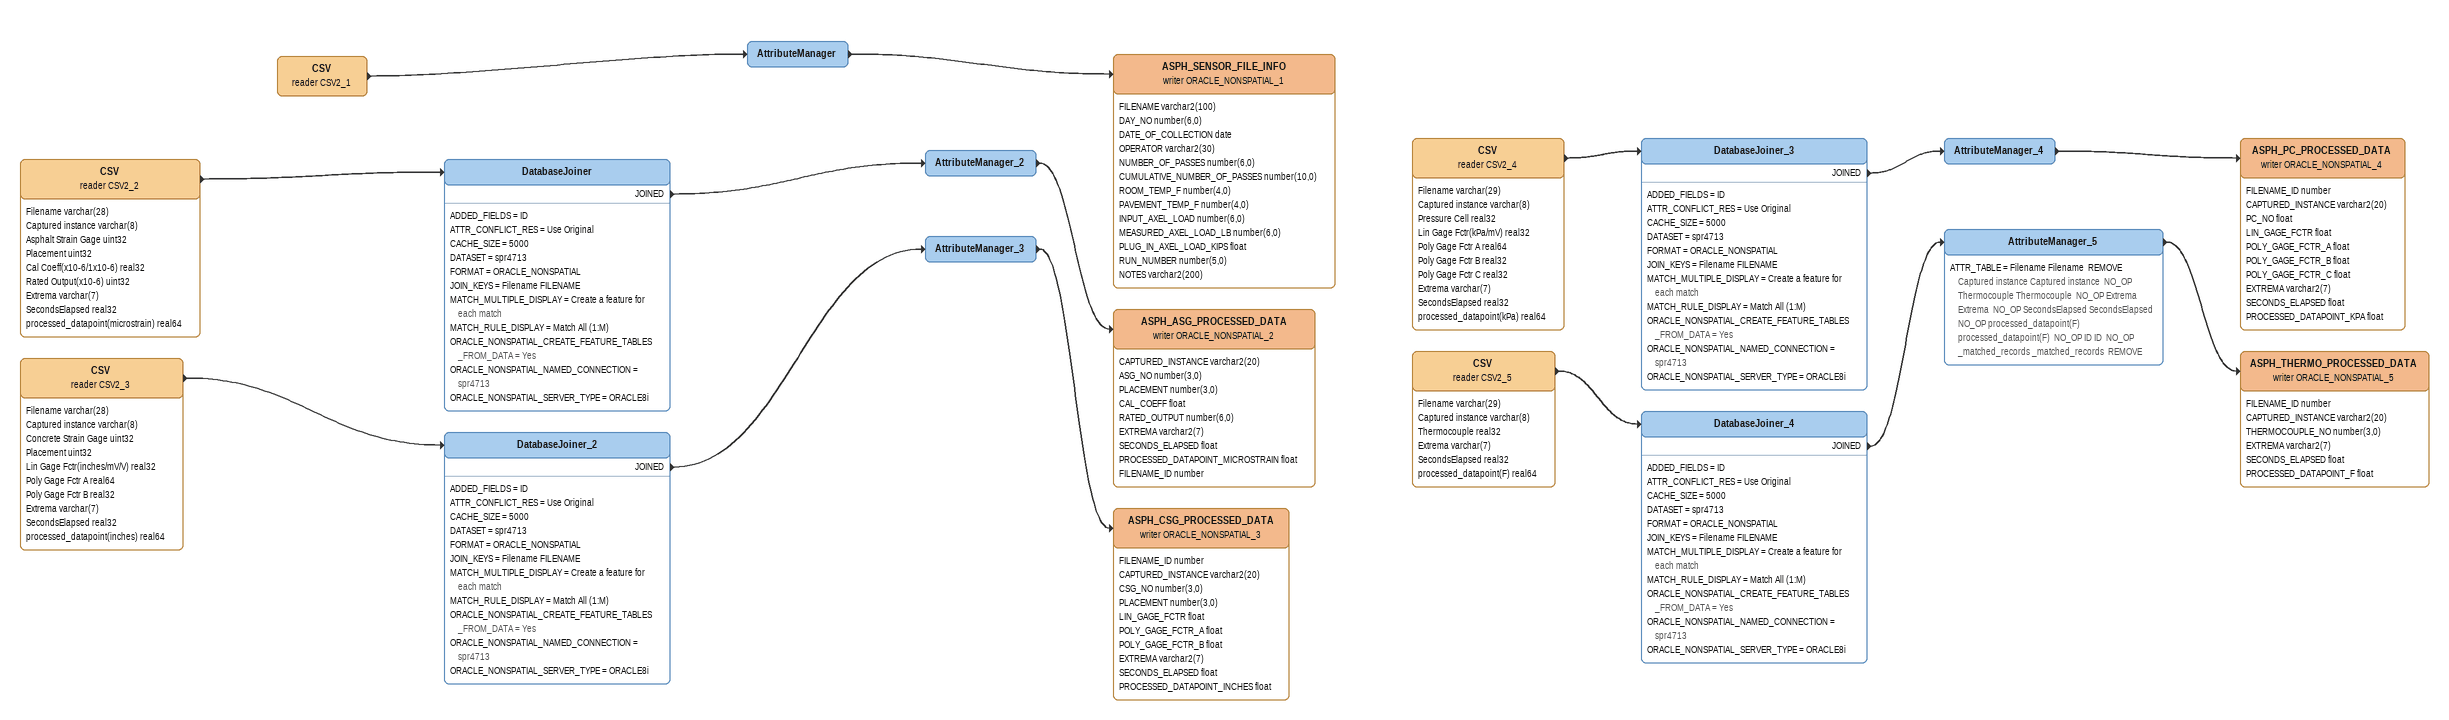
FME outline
CSV (reader CSV2_2)
    attributes: Filename varchar(28), Captured instance varchar(8), Asphalt Strain Gage uint32, Placement uint32, Cal Coeff(x10-6/1x10-6) real32, Rated Output(x10-6) uint32, Extrema varchar(7), SecondsElapsed real32, processed_datapoint(microstrain) real64
    -> DatabaseJoiner
DatabaseJoiner
    ADDED_FIELDS = ID
    ATTR_CONFLICT_RES = Use Original
    CACHE_SIZE = 5000
    DATASET = spr4713
    FORMAT = ORACLE_NONSPATIAL
    JOIN_KEYS = Filename FILENAME
    MATCH_MULTIPLE_DISPLAY = Create a feature for each match
    MATCH_RULE_DISPLAY = Match All (1:M)
    ORACLE_NONSPATIAL_CREATE_FEATURE_TABLES_FROM_DATA = Yes
    ORACLE_NONSPATIAL_NAMED_CONNECTION = spr4713
    ORACLE_NONSPATIAL_SERVER_TYPE = ORACLE8i
    JOINED -> AttributeManager_2
AttributeManager_2
    -> ASPH_ASG_PROCESSED_DATA (writer ORACLE_NONSPATIAL_2)
ASPH_ASG_PROCESSED_DATA (writer ORACLE_NONSPATIAL_2)
    attributes: CAPTURED_INSTANCE varchar2(20), ASG_NO number(3,0), PLACEMENT number(3,0), CAL_COEFF float, RATED_OUTPUT number(6,0), EXTREMA varchar2(7), SECONDS_ELAPSED float, PROCESSED_DATAPOINT_MICROSTRAIN float, FILENAME_ID number
CSV (reader CSV2_3)
    attributes: Filename varchar(28), Captured instance varchar(8), Concrete Strain Gage uint32, Placement uint32, Lin Gage Fctr(inches/mV/V) real32, Poly Gage Fctr A real64, Poly Gage Fctr B real32, Extrema varchar(7), SecondsElapsed real32, processed_datapoint(inches) real64
    -> DatabaseJoiner_2
DatabaseJoiner_2
    ADDED_FIELDS = ID
    ATTR_CONFLICT_RES = Use Original
    CACHE_SIZE = 5000
    DATASET = spr4713
    FORMAT = ORACLE_NONSPATIAL
    JOIN_KEYS = Filename FILENAME
    MATCH_MULTIPLE_DISPLAY = Create a feature for each match
    MATCH_RULE_DISPLAY = Match All (1:M)
    ORACLE_NONSPATIAL_CREATE_FEATURE_TABLES_FROM_DATA = Yes
    ORACLE_NONSPATIAL_NAMED_CONNECTION = spr4713
    ORACLE_NONSPATIAL_SERVER_TYPE = ORACLE8i
    JOINED -> AttributeManager_3
AttributeManager_3
    -> ASPH_CSG_PROCESSED_DATA (writer ORACLE_NONSPATIAL_3)
ASPH_CSG_PROCESSED_DATA (writer ORACLE_NONSPATIAL_3)
    attributes: FILENAME_ID number, CAPTURED_INSTANCE varchar2(20), CSG_NO number(3,0), PLACEMENT number(3,0), LIN_GAGE_FCTR float, POLY_GAGE_FCTR_A float, POLY_GAGE_FCTR_B float, EXTREMA varchar2(7), SECONDS_ELAPSED float, PROCESSED_DATAPOINT_INCHES float
CSV (reader CSV2_1)
    -> AttributeManager
AttributeManager
    -> ASPH_SENSOR_FILE_INFO (writer ORACLE_NONSPATIAL_1)
ASPH_SENSOR_FILE_INFO (writer ORACLE_NONSPATIAL_1)
    attributes: FILENAME varchar2(100), DAY_NO number(6,0), DATE_OF_COLLECTION date, OPERATOR varchar2(30), NUMBER_OF_PASSES number(6,0), CUMULATIVE_NUMBER_OF_PASSES number(10,0), ROOM_TEMP_F number(4,0), PAVEMENT_TEMP_F number(4,0), INPUT_AXEL_LOAD number(6,0), MEASURED_AXEL_LOAD_LB number(6,0), PLUG_IN_AXEL_LOAD_KIPS float, RUN_NUMBER number(5,0), NOTES varchar2(200)
CSV (reader CSV2_4)
    attributes: Filename varchar(29), Captured instance varchar(8), Pressure Cell real32, Lin Gage Fctr(kPa/mV) real32, Poly Gage Fctr A real64, Poly Gage Fctr B real32, Poly Gage Fctr C real32, Extrema varchar(7), SecondsElapsed real32, processed_datapoint(kPa) real64
    -> DatabaseJoiner_3
DatabaseJoiner_3
    ADDED_FIELDS = ID
    ATTR_CONFLICT_RES = Use Original
    CACHE_SIZE = 5000
    DATASET = spr4713
    FORMAT = ORACLE_NONSPATIAL
    JOIN_KEYS = Filename FILENAME
    MATCH_MULTIPLE_DISPLAY = Create a feature for each match
    MATCH_RULE_DISPLAY = Match All (1:M)
    ORACLE_NONSPATIAL_CREATE_FEATURE_TABLES_FROM_DATA = Yes
    ORACLE_NONSPATIAL_NAMED_CONNECTION = spr4713
    ORACLE_NONSPATIAL_SERVER_TYPE = ORACLE8i
    JOINED -> AttributeManager_4
AttributeManager_4
    -> ASPH_PC_PROCESSED_DATA (writer ORACLE_NONSPATIAL_4)
ASPH_PC_PROCESSED_DATA (writer ORACLE_NONSPATIAL_4)
    attributes: FILENAME_ID number, CAPTURED_INSTANCE varchar2(20), PC_NO float, LIN_GAGE_FCTR float, POLY_GAGE_FCTR_A float, POLY_GAGE_FCTR_B float, POLY_GAGE_FCTR_C float, EXTREMA varchar2(7), SECONDS_ELAPSED float, PROCESSED_DATAPOINT_KPA float
CSV (reader CSV2_5)
    attributes: Filename varchar(29), Captured instance varchar(8), Thermocouple real32, Extrema varchar(7), SecondsElapsed real32, processed_datapoint(F) real64
    -> DatabaseJoiner_4
DatabaseJoiner_4
    ADDED_FIELDS = ID
    ATTR_CONFLICT_RES = Use Original
    CACHE_SIZE = 5000
    DATASET = spr4713
    FORMAT = ORACLE_NONSPATIAL
    JOIN_KEYS = Filename FILENAME
    MATCH_MULTIPLE_DISPLAY = Create a feature for each match
    MATCH_RULE_DISPLAY = Match All (1:M)
    ORACLE_NONSPATIAL_CREATE_FEATURE_TABLES_FROM_DATA = Yes
    ORACLE_NONSPATIAL_NAMED_CONNECTION = spr4713
    ORACLE_NONSPATIAL_SERVER_TYPE = ORACLE8i
    JOINED -> AttributeManager_5
AttributeManager_5
    ATTR_TABLE = Filename Filename  REMOVE Captured instance Captured instance  NO_OP Thermocouple Thermocouple  NO_OP Extrema Extrema  NO_OP SecondsElapsed SecondsElapsed  NO_OP processed_datapoint(F) processed_datapoint(F)  NO_OP ID ID  NO_OP _matched_records _matched_records  REMOVE
    -> ASPH_THERMO_PROCESSED_DATA (writer ORACLE_NONSPATIAL_5)
ASPH_THERMO_PROCESSED_DATA (writer ORACLE_NONSPATIAL_5)
    attributes: FILENAME_ID number, CAPTURED_INSTANCE varchar2(20), THERMOCOUPLE_NO number(3,0), EXTREMA varchar2(7), SECONDS_ELAPSED float, PROCESSED_DATAPOINT_F float
